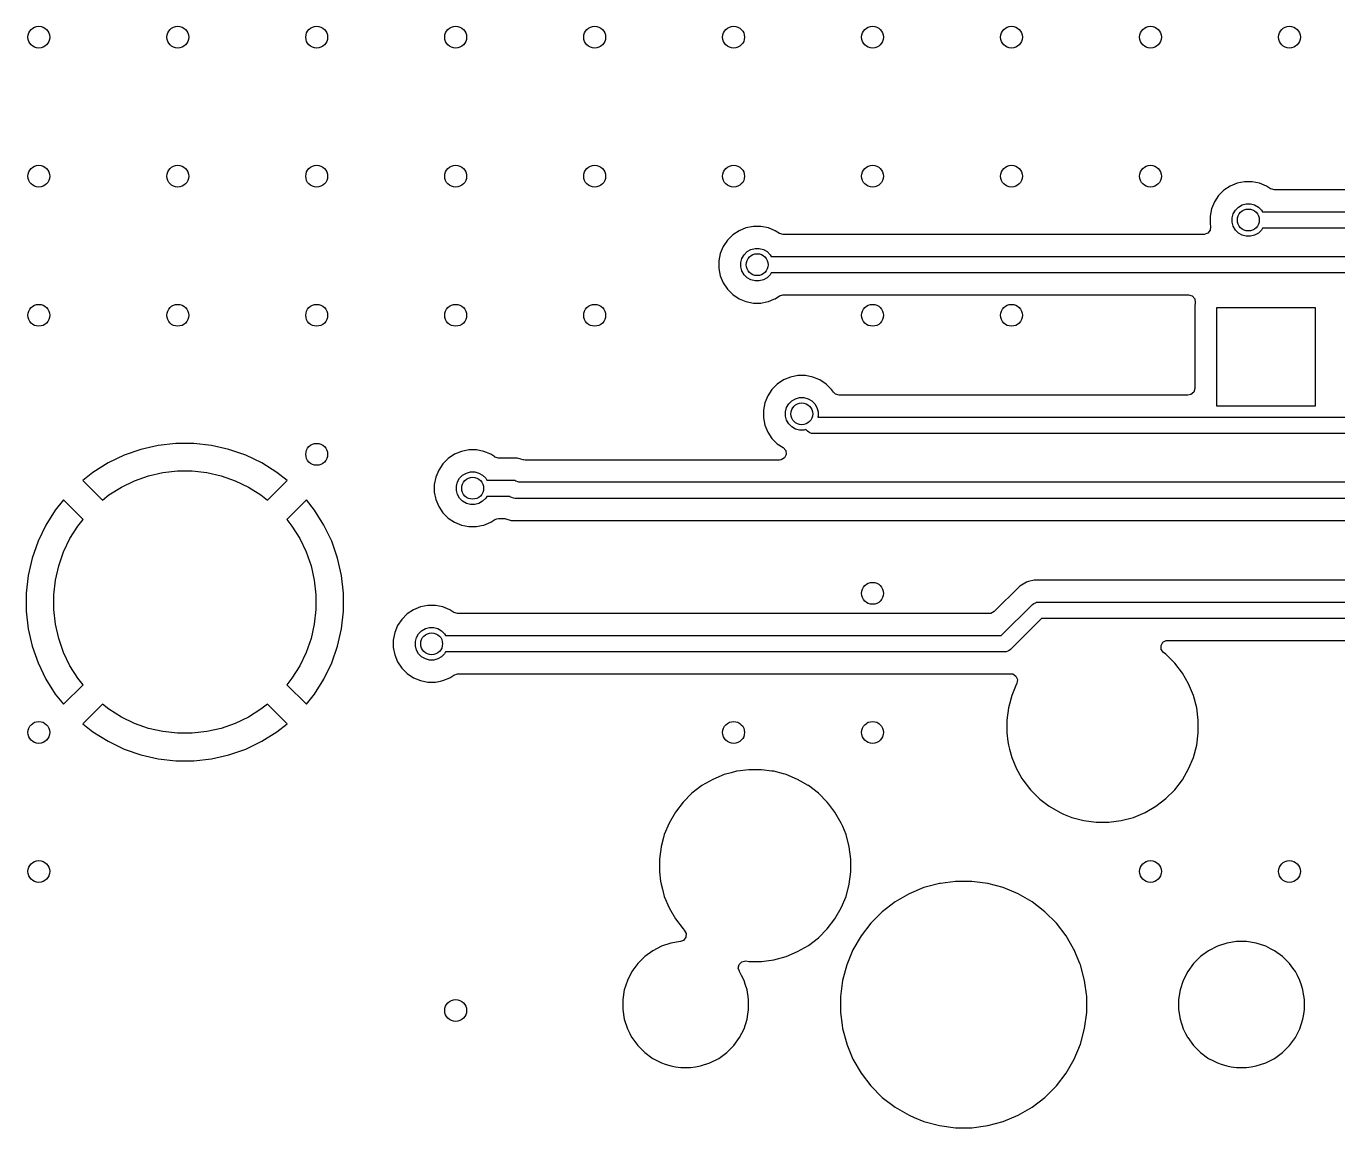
# Model space of a CAD drawing. Extents: x 2.6 to 14.2, y -9.4 to -3.8.
# Drawn here: x 4.174 to 5.118, y -7.815 to -7.023 of the extents above; entities that cross this region are included whole.
import ezdxf

# ---------------------------------------------------------------- set-up
doc = ezdxf.new("R2010")
doc.units = 0
doc.header["$MEASUREMENT"] = 0
doc.layers.add('BLACK', color=7, linetype='CONTINUOUS')

msp = doc.modelspace()

# ---------------------------------------------------------------- linework, layer by layer
at = {"layer": 'BLACK', "linetype": 'CONTINUOUS'}
for p, q in [((5.05096, -7.13446), (5.04564, -7.13552)), ((5.0564, -7.13446), (5.05096, -7.13446)), ((5.05096, -7.13446), (5.05096, -7.13446)), ((5.06173, -7.13552), (5.0564, -7.13446)), ((5.0564, -7.13446), (5.0564, -7.13446)), ((5.03226, -7.14446), (5.02924, -7.14898)), ((5.0361, -7.14062), (5.03226, -7.14446)), ((5.03226, -7.14446), (5.03226, -7.14446)), ((5.04062, -7.1376), (5.0361, -7.14062)), ((5.0361, -7.14062), (5.0361, -7.14062)), ((5.04564, -7.13552), (5.04062, -7.1376)), ((5.04062, -7.1376), (5.04062, -7.1376)), ((5.04564, -7.13552), (5.04564, -7.13552)), ((5.06674, -7.1376), (5.06173, -7.13552)), ((5.06173, -7.13552), (5.06173, -7.13552)), ((5.06965, -7.13954), (5.06674, -7.1376)), ((5.06674, -7.1376), (5.06674, -7.1376)), ((5.06973, -7.13959), (5.06965, -7.13954)), ((5.07237, -7.14037), (5.06973, -7.13959)), ((6.29779, -7.14037), (5.07237, -7.14037)), ((5.02716, -7.154), (5.0261, -7.15932)), ((5.02924, -7.14898), (5.02716, -7.15399)), ((5.02716, -7.15399), (5.02716, -7.154)), ((5.02924, -7.14898), (5.02924, -7.14898)), ((5.04431, -7.15485), (5.04649, -7.15267)), ((5.04649, -7.15267), (5.04916, -7.15113)), ((5.04916, -7.15113), (5.05214, -7.15033)), ((5.05214, -7.15033), (5.05522, -7.15033)), ((5.05522, -7.15033), (5.0582, -7.15113)), ((5.0582, -7.15113), (5.06087, -7.15267)), ((5.06087, -7.15267), (5.06305, -7.15485)), ((5.0261, -7.15932), (5.0261, -7.16476)), ((5.04197, -7.1605), (5.04277, -7.15752)), ((5.04197, -7.16358), (5.04197, -7.1605)), ((5.04277, -7.16656), (5.04197, -7.16358)), ((5.04277, -7.15752), (5.04431, -7.15485)), ((5.06305, -7.15485), (5.06379, -7.15613)), ((5.06379, -7.15613), (6.30635, -7.15613)), ((4.6826, -7.17274), (4.67876, -7.17658)), ((4.68712, -7.16972), (4.6826, -7.17274)), ((4.6826, -7.17274), (4.6826, -7.17274)), ((4.69214, -7.16764), (4.68712, -7.16972)), ((4.68712, -7.16972), (4.68712, -7.16972)), ((4.69746, -7.16658), (4.69214, -7.16764)), ((4.69214, -7.16764), (4.69214, -7.16764)), ((4.7029, -7.16658), (4.69746, -7.16658)), ((4.69746, -7.16658), (4.69746, -7.16658)), ((4.70823, -7.16764), (4.7029, -7.16658)), ((4.7029, -7.16658), (4.7029, -7.16658)), ((4.71324, -7.16972), (4.70823, -7.16764)), ((4.70823, -7.16764), (4.70823, -7.16764)), ((4.71615, -7.17166), (4.71324, -7.16972)), ((4.71324, -7.16972), (4.71324, -7.16972)), ((4.71623, -7.17171), (4.71615, -7.17166)), ((4.71887, -7.17248), (4.71623, -7.17171)), ((5.02169, -7.17248), (4.71887, -7.17248)), ((5.02195, -7.17248), (5.02169, -7.17248)), ((5.02455, -7.17156), (5.02195, -7.17248)), ((5.02623, -7.16939), (5.02455, -7.17156)), ((5.0261, -7.16476), (5.02648, -7.16665)), ((5.02648, -7.16665), (5.02623, -7.16939)), ((5.04431, -7.16923), (5.04277, -7.16656)), ((5.04649, -7.17141), (5.04431, -7.16923)), ((5.04916, -7.17295), (5.04649, -7.17141)), ((5.05214, -7.17375), (5.04916, -7.17295)), ((5.0582, -7.17295), (5.05522, -7.17375)), ((5.06087, -7.17141), (5.0582, -7.17295)), ((5.06305, -7.16923), (5.06087, -7.17141)), ((5.06379, -7.16794), (5.06305, -7.16923)), ((6.30879, -7.16794), (5.06379, -7.16794)), ((4.67574, -7.18109), (4.67366, -7.18611)), ((4.67876, -7.17658), (4.67574, -7.18109)), ((4.67574, -7.18109), (4.67574, -7.18109)), ((4.67876, -7.17658), (4.67876, -7.17658)), ((4.69566, -7.18325), (4.69864, -7.18245)), ((4.69864, -7.18245), (4.70172, -7.18245)), ((4.70172, -7.18245), (4.7047, -7.18325)), ((5.05522, -7.17375), (5.05214, -7.17375)), ((4.67366, -7.18611), (4.6726, -7.19144)), ((4.6726, -7.19144), (4.6726, -7.19144)), ((4.6726, -7.19144), (4.6726, -7.19687)), ((4.67366, -7.18611), (4.67366, -7.18611)), ((4.68847, -7.19262), (4.68927, -7.18964)), ((4.68927, -7.18964), (4.69081, -7.18697)), ((4.69081, -7.18697), (4.69299, -7.18479)), ((4.69299, -7.18479), (4.69566, -7.18325)), ((4.7047, -7.18325), (4.70737, -7.18479)), ((4.70737, -7.18479), (4.70955, -7.18697)), ((4.70955, -7.18697), (4.71029, -7.18825)), ((4.71029, -7.18825), (6.33552, -7.18825)), ((4.6726, -7.19687), (4.6726, -7.19687)), ((4.6726, -7.19687), (4.6726, -7.19687)), ((4.6726, -7.19687), (4.67366, -7.2022)), ((4.68847, -7.1957), (4.68847, -7.19262)), ((4.68927, -7.19868), (4.68847, -7.1957)), ((4.69081, -7.20135), (4.68927, -7.19868)), ((4.69299, -7.20353), (4.69081, -7.20135)), ((4.70955, -7.20135), (4.70737, -7.20353)), ((4.71029, -7.20006), (4.70955, -7.20135)), ((6.33797, -7.20006), (4.71029, -7.20006)), ((4.67366, -7.2022), (4.67366, -7.2022)), ((4.67366, -7.2022), (4.67574, -7.20722)), ((4.67574, -7.20722), (4.67574, -7.20722)), ((4.67574, -7.20722), (4.67876, -7.21174)), ((4.69566, -7.20507), (4.69299, -7.20353)), ((4.69864, -7.20587), (4.69566, -7.20507)), ((4.70172, -7.20587), (4.69864, -7.20587)), ((4.7047, -7.20507), (4.70172, -7.20587)), ((4.70737, -7.20353), (4.7047, -7.20507)), ((4.67876, -7.21174), (4.67876, -7.21174)), ((4.67876, -7.21174), (4.6826, -7.21558)), ((4.6826, -7.21558), (4.6826, -7.21558)), ((4.6826, -7.21558), (4.68712, -7.2186)), ((4.68712, -7.2186), (4.68712, -7.2186)), ((4.68712, -7.2186), (4.69214, -7.22068)), ((4.70823, -7.22068), (4.71226, -7.21901)), ((4.71226, -7.21901), (4.71324, -7.2186)), ((4.71324, -7.2186), (4.71615, -7.21665)), ((4.71324, -7.2186), (4.71324, -7.2186)), ((4.71324, -7.2186), (4.71324, -7.2186)), ((4.71615, -7.21665), (4.71878, -7.21583)), ((4.71878, -7.21583), (4.71887, -7.21583)), ((4.71887, -7.21583), (5.01065, -7.21583)), ((5.01065, -7.21583), (5.01329, -7.21661)), ((5.01329, -7.21661), (5.01509, -7.21868)), ((5.01509, -7.21868), (5.01548, -7.22141)), ((4.69214, -7.22068), (4.69214, -7.22068)), ((4.69214, -7.22068), (4.69214, -7.22068)), ((4.69214, -7.22068), (4.69214, -7.22068)), ((4.69214, -7.22068), (4.69746, -7.22174)), ((4.69746, -7.22174), (4.69746, -7.22174)), ((4.69746, -7.22174), (4.7029, -7.22174)), ((4.7029, -7.22174), (4.70688, -7.22094)), ((4.70688, -7.22094), (4.70823, -7.22068)), ((5.01547, -7.22148), (5.0151, -7.22379)), ((5.0151, -7.22379), (5.0151, -7.22379)), ((5.0151, -7.22379), (5.0151, -7.22379)), ((5.0151, -7.22379), (5.0151, -7.25557)), ((5.01548, -7.22141), (5.01547, -7.22148)), ((5.03087, -7.2959), (5.03087, -7.22503)), ((5.03087, -7.22503), (5.10174, -7.22503)), ((5.10174, -7.22503), (5.10174, -7.2959)), ((5.0151, -7.25557), (5.0151, -7.28319)), ((4.72423, -7.27495), (4.71921, -7.27703)), ((4.72956, -7.27389), (4.72423, -7.27495)), ((4.72423, -7.27495), (4.72423, -7.27495)), ((4.73499, -7.27389), (4.72956, -7.27389)), ((4.72956, -7.27389), (4.72956, -7.27389)), ((4.74032, -7.27495), (4.73499, -7.27389)), ((4.73499, -7.27389), (4.73499, -7.27389)), ((4.74533, -7.27703), (4.74032, -7.27495)), ((4.74032, -7.27495), (4.74032, -7.27495)), ((4.71085, -7.28389), (4.70783, -7.2884)), ((4.71469, -7.28005), (4.71085, -7.28389)), ((4.71085, -7.28389), (4.71085, -7.28389)), ((4.71921, -7.27703), (4.71469, -7.28005)), ((4.71469, -7.28005), (4.71469, -7.28005)), ((4.71921, -7.27703), (4.71921, -7.27703)), ((4.74534, -7.27703), (4.74533, -7.27703)), ((4.74985, -7.28005), (4.74534, -7.27703)), ((4.75369, -7.28389), (4.74985, -7.28005)), ((4.74985, -7.28005), (4.74985, -7.28005)), ((4.75504, -7.2859), (4.75369, -7.28389)), ((4.75369, -7.28389), (4.75369, -7.28389)), ((4.75646, -7.2873), (4.75504, -7.2859)), ((5.01433, -7.28583), (5.01225, -7.28763)), ((5.0151, -7.28319), (5.01433, -7.28583)), ((4.70575, -7.29342), (4.70469, -7.29875)), ((4.70783, -7.28841), (4.70575, -7.29342)), ((4.70575, -7.29342), (4.70575, -7.29342)), ((4.70783, -7.2884), (4.70783, -7.28841)), ((4.72136, -7.29695), (4.7229, -7.29428)), ((4.7229, -7.29428), (4.72508, -7.2921)), ((4.72508, -7.2921), (4.72775, -7.29056)), ((4.72775, -7.29056), (4.73073, -7.28976)), ((4.73073, -7.28976), (4.73381, -7.28976)), ((4.73381, -7.28976), (4.73679, -7.29056)), ((4.73679, -7.29056), (4.73946, -7.2921)), ((4.73946, -7.2921), (4.74164, -7.29428)), ((4.74164, -7.29428), (4.74318, -7.29695)), ((4.7591, -7.28807), (4.75646, -7.2873)), ((5.01022, -7.28807), (4.7591, -7.28807)), ((5.01225, -7.28763), (5.01022, -7.28807)), ((4.70469, -7.29875), (4.70469, -7.29875)), ((4.70469, -7.29875), (4.70469, -7.30418)), ((4.70469, -7.30418), (4.70469, -7.30418)), ((4.70469, -7.30418), (4.70469, -7.30418)), ((4.70469, -7.30418), (4.70575, -7.30951)), ((4.72056, -7.29993), (4.72136, -7.29695)), ((4.72056, -7.30301), (4.72056, -7.29993)), ((4.72136, -7.30599), (4.72056, -7.30301)), ((4.74318, -7.29695), (4.74398, -7.29993)), ((4.74398, -7.30301), (4.74376, -7.30384)), ((4.74376, -7.30384), (6.98609, -7.30384)), ((4.74398, -7.29993), (4.74398, -7.30301)), ((5.10174, -7.2959), (5.03087, -7.2959)), ((4.70575, -7.30951), (4.70575, -7.30951)), ((4.70575, -7.30951), (4.70783, -7.31453)), ((4.70783, -7.31453), (4.70783, -7.31453)), ((4.70783, -7.31453), (4.71085, -7.31905)), ((4.7229, -7.30866), (4.72136, -7.30599)), ((4.72508, -7.31084), (4.7229, -7.30866)), ((4.72775, -7.31238), (4.72508, -7.31084)), ((4.73073, -7.31318), (4.72775, -7.31238)), ((4.73381, -7.31318), (4.73073, -7.31318)), ((4.73525, -7.31279), (4.73381, -7.31318)), ((4.73637, -7.31392), (4.73525, -7.31279)), ((4.73727, -7.31465), (4.73637, -7.31392)), ((4.7381, -7.315), (4.73727, -7.31465)), ((4.2692, -7.32411), (4.25669, -7.32696)), ((4.28194, -7.32267), (4.2692, -7.32411)), ((4.2692, -7.32411), (4.2692, -7.32411)), ((4.29476, -7.32267), (4.28194, -7.32267)), ((4.3075, -7.32411), (4.29476, -7.32267)), ((4.30751, -7.32411), (4.3075, -7.32411)), ((4.32001, -7.32696), (4.30751, -7.32411)), ((4.71085, -7.31905), (4.71085, -7.31905)), ((4.71085, -7.31905), (4.71469, -7.32289)), ((4.71469, -7.32289), (4.71469, -7.32289)), ((4.71469, -7.32289), (4.71895, -7.32574)), ((4.7394, -7.31554), (4.7381, -7.315)), ((4.74055, -7.31565), (4.7394, -7.31554)), ((6.98853, -7.31565), (4.74055, -7.31565)), ((4.24459, -7.33119), (4.23304, -7.33676)), ((4.25669, -7.32696), (4.24459, -7.33119)), ((4.24459, -7.33119), (4.24459, -7.33119)), ((4.25669, -7.32696), (4.25669, -7.32696)), ((4.33211, -7.33119), (4.32001, -7.32696)), ((4.32001, -7.32696), (4.32001, -7.32696)), ((4.34366, -7.33676), (4.33211, -7.33119)), ((4.33211, -7.33119), (4.33211, -7.33119)), ((4.47786, -7.33353), (4.47402, -7.33737)), ((4.48237, -7.33051), (4.47786, -7.33353)), ((4.47786, -7.33353), (4.47786, -7.33353)), ((4.48238, -7.33051), (4.48237, -7.33051)), ((4.48739, -7.32843), (4.48238, -7.33051)), ((4.49272, -7.32737), (4.48739, -7.32843)), ((4.48739, -7.32843), (4.48739, -7.32843)), ((4.49815, -7.32737), (4.49272, -7.32737)), ((4.49272, -7.32737), (4.49272, -7.32737)), ((4.50348, -7.32843), (4.49815, -7.32737)), ((4.49815, -7.32737), (4.49815, -7.32737)), ((4.5085, -7.33051), (4.50348, -7.32843)), ((4.50348, -7.32843), (4.50348, -7.32843)), ((4.51141, -7.33246), (4.5085, -7.33051)), ((4.5085, -7.33051), (4.5085, -7.33051)), ((4.51148, -7.3325), (4.51141, -7.33246)), ((4.51412, -7.33328), (4.51148, -7.3325)), ((4.5274, -7.33328), (4.51412, -7.33328)), ((4.52834, -7.33353), (4.5274, -7.33328)), ((4.5274, -7.33328), (4.5274, -7.33328)), ((4.53182, -7.33446), (4.52834, -7.33353)), ((4.71987, -7.33306), (4.71753, -7.3345)), ((4.71895, -7.32574), (4.72071, -7.32785)), ((4.72106, -7.33058), (4.71987, -7.33306)), ((4.72071, -7.32785), (4.72106, -7.33058)), ((4.23304, -7.33676), (4.22218, -7.34358)), ((4.27252, -7.34369), (4.28305, -7.3425)), ((4.28305, -7.3425), (4.29365, -7.3425)), ((4.29365, -7.3425), (4.30418, -7.34369)), ((4.35452, -7.34358), (4.34366, -7.33676)), ((4.471, -7.34189), (4.46892, -7.34691)), ((4.47402, -7.33737), (4.471, -7.34189)), ((4.471, -7.34189), (4.471, -7.34189)), ((4.47402, -7.33737), (4.47402, -7.33737)), ((4.532, -7.33451), (4.53182, -7.33446)), ((4.53182, -7.33446), (4.53182, -7.33446)), ((4.53326, -7.33468), (4.532, -7.33451)), ((4.71624, -7.33468), (4.53326, -7.33468)), ((4.71753, -7.3345), (4.71624, -7.33468)), ((4.22218, -7.34358), (4.21485, -7.34942)), ((4.21485, -7.34942), (4.22896, -7.36354)), ((4.24264, -7.35414), (4.25219, -7.34955)), ((4.25219, -7.34955), (4.26219, -7.34605)), ((4.26219, -7.34605), (4.27252, -7.34369)), ((4.30418, -7.34369), (4.31451, -7.34605)), ((4.31451, -7.34605), (4.32451, -7.34955)), ((4.32451, -7.34955), (4.33406, -7.35414)), ((4.34774, -7.36354), (4.36185, -7.34942)), ((4.36185, -7.34942), (4.35452, -7.34358)), ((4.46892, -7.34691), (4.46786, -7.35224)), ((4.46786, -7.35224), (4.46786, -7.35224)), ((4.46786, -7.35224), (4.46786, -7.35767)), ((4.46892, -7.34691), (4.46892, -7.34691)), ((4.48373, -7.35341), (4.48453, -7.35043)), ((4.48453, -7.35043), (4.48607, -7.34776)), ((4.48607, -7.34776), (4.48825, -7.34558)), ((4.48825, -7.34558), (4.49092, -7.34404)), ((4.49092, -7.34404), (4.4939, -7.34324)), ((4.4939, -7.34324), (4.49698, -7.34324)), ((4.49698, -7.34324), (4.49996, -7.34404)), ((4.49996, -7.34404), (4.50263, -7.34558)), ((4.50263, -7.34558), (4.50481, -7.34776)), ((4.50481, -7.34776), (4.50555, -7.34905)), ((4.50555, -7.34905), (4.52455, -7.34905)), ((4.52455, -7.34905), (4.5257, -7.34916)), ((4.5257, -7.34916), (4.52649, -7.34949)), ((4.52649, -7.34949), (4.52783, -7.35004)), ((4.52783, -7.35004), (4.52832, -7.35044)), ((4.52832, -7.35044), (7.28365, -7.35044)), ((4.22896, -7.36354), (4.23367, -7.35978)), ((4.23367, -7.35978), (4.24264, -7.35414)), ((4.33406, -7.35414), (4.34303, -7.35978)), ((4.34303, -7.35978), (4.34774, -7.36354)), ((4.46786, -7.35767), (4.46786, -7.35767)), ((4.46786, -7.35767), (4.46786, -7.35767)), ((4.46786, -7.35767), (4.46892, -7.363)), ((4.48373, -7.35649), (4.48373, -7.35341)), ((4.48453, -7.35947), (4.48373, -7.35649)), ((4.48607, -7.36214), (4.48453, -7.35947)), ((4.50555, -7.36086), (4.50481, -7.36214)), ((4.52217, -7.36086), (4.50555, -7.36086)), ((4.52266, -7.36126), (4.52217, -7.36086)), ((4.52368, -7.36168), (4.52266, -7.36126)), ((4.52479, -7.36214), (4.52368, -7.36168)), ((4.19509, -7.37067), (4.18827, -7.38153)), ((4.20093, -7.36334), (4.19509, -7.37067)), ((4.21504, -7.37746), (4.20093, -7.36334)), ((4.37577, -7.36334), (4.36166, -7.37746)), ((4.38161, -7.37067), (4.37577, -7.36334)), ((4.38844, -7.38153), (4.38161, -7.37067)), ((4.46892, -7.363), (4.46892, -7.363)), ((4.46892, -7.363), (4.471, -7.36802)), ((4.471, -7.36802), (4.471, -7.36802)), ((4.471, -7.36802), (4.47402, -7.37253)), ((4.48825, -7.36432), (4.48607, -7.36214)), ((4.49092, -7.36586), (4.48825, -7.36432)), ((4.4939, -7.36666), (4.49092, -7.36586)), ((4.49698, -7.36666), (4.4939, -7.36666)), ((4.49996, -7.36586), (4.49698, -7.36666)), ((4.50263, -7.36432), (4.49996, -7.36586)), ((4.50481, -7.36214), (4.50263, -7.36432)), ((4.52594, -7.36226), (4.52479, -7.36214)), ((7.2861, -7.36226), (4.52594, -7.36226)), ((4.21129, -7.38216), (4.21504, -7.37746)), ((4.36166, -7.37746), (4.36541, -7.38216)), ((4.47402, -7.37253), (4.47402, -7.37253)), ((4.47402, -7.37253), (4.47786, -7.37637)), ((4.47786, -7.37637), (4.47786, -7.37637)), ((4.47786, -7.37637), (4.48237, -7.37939)), ((4.48237, -7.37939), (4.48238, -7.37939)), ((4.48238, -7.37939), (4.48739, -7.38147)), ((4.50348, -7.38147), (4.5085, -7.37939)), ((4.5085, -7.37939), (4.51141, -7.37745)), ((4.51141, -7.37745), (4.51212, -7.37723)), ((4.51212, -7.37723), (4.51275, -7.37682)), ((4.51275, -7.37682), (4.51397, -7.37665)), ((4.51397, -7.37665), (4.51404, -7.37663)), ((4.51404, -7.37663), (4.51412, -7.37663)), ((4.51412, -7.37663), (4.51723, -7.37663)), ((4.51723, -7.37663), (4.5185, -7.37679)), ((4.5185, -7.37679), (4.51922, -7.37699)), ((4.51922, -7.37699), (4.52309, -7.37802)), ((4.52309, -7.37802), (4.52309, -7.37802)), ((4.52309, -7.37802), (4.5288, -7.37802)), ((4.5288, -7.37802), (5.99644, -7.37802)), ((4.18827, -7.38153), (4.1827, -7.39308)), ((4.20565, -7.39114), (4.21129, -7.38216)), ((4.36541, -7.38216), (4.37105, -7.39114)), ((4.394, -7.39308), (4.38844, -7.38153)), ((4.48739, -7.38147), (4.48739, -7.38147)), ((4.48739, -7.38147), (4.48739, -7.38147)), ((4.48739, -7.38147), (4.48739, -7.38147)), ((4.48739, -7.38147), (4.49272, -7.38253)), ((4.49272, -7.38253), (4.49272, -7.38253)), ((4.49272, -7.38253), (4.49815, -7.38253)), ((4.49815, -7.38253), (4.50174, -7.38182)), ((4.50174, -7.38182), (4.50348, -7.38147)), ((4.1827, -7.39308), (4.17847, -7.40519)), ((4.1827, -7.39308), (4.1827, -7.39308)), ((4.20105, -7.40068), (4.20565, -7.39114)), ((4.37105, -7.39114), (4.37565, -7.40068)), ((4.39823, -7.40519), (4.394, -7.39308)), ((4.394, -7.39308), (4.394, -7.39308)), ((4.17847, -7.40519), (4.17561, -7.41769)), ((4.17847, -7.40519), (4.17847, -7.40519)), ((4.19756, -7.41068), (4.20105, -7.40068)), ((4.37565, -7.40068), (4.37915, -7.41068)), ((4.40109, -7.41769), (4.39823, -7.40519)), ((4.39823, -7.40519), (4.39823, -7.40519)), ((4.17561, -7.41769), (4.17418, -7.43043)), ((4.17561, -7.41769), (4.17561, -7.41769)), ((4.1952, -7.42102), (4.19756, -7.41068)), ((4.37915, -7.41068), (4.3815, -7.42102)), ((4.40252, -7.43043), (4.40109, -7.41769)), ((4.40109, -7.41769), (4.40109, -7.41769)), ((4.19401, -7.43154), (4.1952, -7.42102)), ((4.3815, -7.42102), (4.38269, -7.43154)), ((4.88915, -7.42531), (4.87077, -7.4437)), ((4.8941, -7.42246), (4.88915, -7.42531)), ((4.88915, -7.42531), (4.88915, -7.42531)), ((4.89547, -7.42209), (4.8941, -7.42246)), ((4.89961, -7.42098), (4.89547, -7.42209)), ((5.63241, -7.42098), (4.89961, -7.42098)), ((4.17418, -7.43043), (4.17418, -7.44325)), ((4.19401, -7.44214), (4.19401, -7.43154)), ((4.38269, -7.43154), (4.38269, -7.44214)), ((4.40252, -7.44325), (4.40252, -7.43043)), ((4.40252, -7.43043), (4.40252, -7.43043)), ((4.89918, -7.43774), (4.90043, -7.43723)), ((4.90043, -7.43723), (4.90131, -7.43686)), ((4.90131, -7.43686), (4.90246, -7.43675)), ((4.90246, -7.43675), (5.62956, -7.43675)), ((4.17418, -7.44325), (4.17561, -7.456)), ((4.1952, -7.45267), (4.19401, -7.44214)), ((4.38269, -7.44214), (4.3815, -7.45267)), ((4.40109, -7.456), (4.40252, -7.44325)), ((4.40252, -7.44325), (4.40252, -7.44325)), ((4.44833, -7.44538), (4.44449, -7.44922)), ((4.45285, -7.44236), (4.44833, -7.44538)), ((4.44833, -7.44538), (4.44833, -7.44538)), ((4.45787, -7.44028), (4.45285, -7.44236)), ((4.45285, -7.44236), (4.45285, -7.44236)), ((4.46319, -7.43922), (4.45787, -7.44028)), ((4.45787, -7.44028), (4.45787, -7.44028)), ((4.46863, -7.43922), (4.46319, -7.43922)), ((4.46319, -7.43922), (4.46319, -7.43922)), ((4.47396, -7.44028), (4.46863, -7.43922)), ((4.46863, -7.43922), (4.46863, -7.43922)), ((4.47897, -7.44236), (4.47396, -7.44028)), ((4.47396, -7.44028), (4.47396, -7.44028)), ((4.48188, -7.4443), (4.47897, -7.44236)), ((4.47897, -7.44236), (4.47897, -7.44236)), ((4.48196, -7.44435), (4.48188, -7.4443)), ((4.4846, -7.44513), (4.48196, -7.44435)), ((4.86732, -7.44513), (4.4846, -7.44513)), ((4.86835, -7.44501), (4.86732, -7.44513)), ((4.87077, -7.4437), (4.86835, -7.44501)), ((4.87587, -7.46089), (4.89828, -7.43848)), ((4.89828, -7.43848), (4.89918, -7.43774)), ((4.17561, -7.456), (4.17561, -7.456)), ((4.17561, -7.456), (4.17847, -7.4685)), ((4.19756, -7.463), (4.1952, -7.45267)), ((4.3815, -7.45267), (4.37915, -7.463)), ((4.39823, -7.4685), (4.40109, -7.456)), ((4.40109, -7.456), (4.40109, -7.456)), ((4.44147, -7.45374), (4.43939, -7.45875)), ((4.44449, -7.44922), (4.44147, -7.45374)), ((4.44147, -7.45374), (4.44147, -7.45374)), ((4.44449, -7.44922), (4.44449, -7.44922)), ((4.45872, -7.45743), (4.46139, -7.45589)), ((4.46139, -7.45589), (4.46437, -7.45509)), ((4.46437, -7.45509), (4.46745, -7.45509)), ((4.46745, -7.45509), (4.47043, -7.45589)), ((4.47043, -7.45589), (4.4731, -7.45743)), ((4.90491, -7.44856), (4.88249, -7.47098)), ((5.62711, -7.44856), (4.90491, -7.44856)), ((4.20105, -7.473), (4.19756, -7.463)), ((4.37915, -7.463), (4.37565, -7.473)), ((4.43939, -7.45876), (4.43833, -7.46408)), ((4.43833, -7.46408), (4.43833, -7.46408)), ((4.43833, -7.46408), (4.43833, -7.46952)), ((4.43939, -7.45875), (4.43939, -7.45876)), ((4.4542, -7.46526), (4.455, -7.46228)), ((4.4542, -7.46834), (4.4542, -7.46526)), ((4.455, -7.46228), (4.45654, -7.45961)), ((4.45654, -7.45961), (4.45872, -7.45743)), ((4.4731, -7.45743), (4.47528, -7.45961)), ((4.47528, -7.45961), (4.47602, -7.46089)), ((4.47602, -7.46089), (4.87587, -7.46089)), ((4.99086, -7.46811), (4.99221, -7.46572)), ((4.99221, -7.46572), (4.99464, -7.46443)), ((4.99464, -7.46443), (4.99562, -7.46433)), ((4.99562, -7.46433), (5.32725, -7.46433)), ((4.17847, -7.4685), (4.17847, -7.4685)), ((4.17847, -7.4685), (4.1827, -7.4806)), ((4.20565, -7.48255), (4.20105, -7.473)), ((4.37565, -7.473), (4.37105, -7.48255)), ((4.394, -7.4806), (4.39823, -7.4685)), ((4.39823, -7.4685), (4.39823, -7.4685)), ((4.43833, -7.46952), (4.43833, -7.46952)), ((4.43833, -7.46952), (4.43833, -7.46952)), ((4.43833, -7.46952), (4.43939, -7.47484)), ((4.43939, -7.47484), (4.43939, -7.47484)), ((4.43939, -7.47484), (4.44147, -7.47986)), ((4.455, -7.47132), (4.4542, -7.46834)), ((4.45654, -7.47399), (4.455, -7.47132)), ((4.45872, -7.47617), (4.45654, -7.47399)), ((4.47528, -7.47399), (4.4731, -7.47617)), ((4.47602, -7.4727), (4.47528, -7.47399)), ((4.87831, -7.4727), (4.47602, -7.4727)), ((4.87947, -7.47259), (4.87831, -7.4727)), ((4.88063, -7.47211), (4.87947, -7.47259)), ((4.8816, -7.47171), (4.88063, -7.47211)), ((4.88249, -7.47098), (4.8816, -7.47171)), ((4.99103, -7.47086), (4.99086, -7.46811)), ((4.99265, -7.47308), (4.99103, -7.47086)), ((4.99429, -7.47434), (4.99265, -7.47308)), ((5.00068, -7.48073), (4.99429, -7.47434)), ((4.99429, -7.47434), (4.99429, -7.47434)), ((4.99429, -7.47434), (4.99429, -7.47434)), ((4.1827, -7.4806), (4.1827, -7.4806)), ((4.1827, -7.4806), (4.18827, -7.49216)), ((4.21129, -7.49152), (4.20565, -7.48255)), ((4.37105, -7.48255), (4.36541, -7.49152)), ((4.38844, -7.49216), (4.394, -7.4806)), ((4.394, -7.4806), (4.394, -7.4806)), ((4.44147, -7.47986), (4.44147, -7.47986)), ((4.44147, -7.47986), (4.44449, -7.48438)), ((4.44449, -7.48438), (4.44449, -7.48438)), ((4.44449, -7.48438), (4.44833, -7.48822)), ((4.46139, -7.47771), (4.45872, -7.47617)), ((4.46437, -7.47851), (4.46139, -7.47771)), ((4.46745, -7.47851), (4.46437, -7.47851)), ((4.47043, -7.47771), (4.46745, -7.47851)), ((4.4731, -7.47617), (4.47043, -7.47771)), ((5.00618, -7.4879), (5.00068, -7.48073)), ((5.00068, -7.48073), (5.00068, -7.48073)), ((4.18827, -7.49216), (4.19509, -7.50302)), ((4.21504, -7.49623), (4.21129, -7.49152)), ((4.36541, -7.49152), (4.36166, -7.49623)), ((4.38161, -7.50302), (4.38844, -7.49216)), ((4.44833, -7.48822), (4.44833, -7.48822)), ((4.44833, -7.48822), (4.45285, -7.49124)), ((4.45285, -7.49124), (4.45285, -7.49124)), ((4.45285, -7.49124), (4.45787, -7.49332)), ((4.45787, -7.49332), (4.45787, -7.49332)), ((4.45787, -7.49332), (4.45787, -7.49332)), ((4.45787, -7.49332), (4.45787, -7.49332)), ((4.45787, -7.49332), (4.46319, -7.49438)), ((4.46863, -7.49438), (4.47221, -7.49366)), ((4.47221, -7.49366), (4.47396, -7.49332)), ((4.47396, -7.49332), (4.47897, -7.49124)), ((4.47897, -7.49124), (4.48188, -7.4893)), ((4.48188, -7.4893), (4.48451, -7.48847)), ((4.48451, -7.48847), (4.4846, -7.48847)), ((4.4846, -7.48847), (4.88117, -7.48847)), ((4.88117, -7.48847), (4.88141, -7.48841)), ((4.88117, -7.48847), (4.88117, -7.48847)), ((4.88117, -7.48847), (4.88117, -7.48847)), ((4.88141, -7.48841), (4.88416, -7.48847)), ((4.88416, -7.48847), (4.88644, -7.49002)), ((4.88644, -7.49002), (4.88752, -7.49254)), ((4.88752, -7.49254), (4.88706, -7.49526)), ((5.01069, -7.49572), (5.00618, -7.4879)), ((5.00618, -7.4879), (5.00618, -7.4879)), ((5.00618, -7.4879), (5.00618, -7.4879)), ((4.19509, -7.50302), (4.20093, -7.51034)), ((4.20093, -7.51034), (4.21504, -7.49623)), ((4.36166, -7.49623), (4.37577, -7.51034)), ((4.37577, -7.51034), (4.38161, -7.50302)), ((4.46319, -7.49438), (4.46319, -7.49438)), ((4.46319, -7.49438), (4.46863, -7.49438)), ((4.88681, -7.49572), (4.88335, -7.50407)), ((4.8869, -7.49556), (4.88681, -7.49572)), ((4.88681, -7.49572), (4.88681, -7.49572)), ((4.88706, -7.49526), (4.8869, -7.49556)), ((5.01415, -7.50407), (5.01069, -7.49572)), ((4.22896, -7.51015), (4.21485, -7.52426)), ((4.23367, -7.5139), (4.22896, -7.51015)), ((4.34774, -7.51015), (4.34303, -7.5139)), ((4.36185, -7.52426), (4.34774, -7.51015)), ((4.88101, -7.51279), (4.87983, -7.52175)), ((4.88335, -7.50407), (4.88101, -7.51279)), ((4.88101, -7.51279), (4.88101, -7.51279)), ((5.01649, -7.51279), (5.01415, -7.50407)), ((5.01767, -7.52175), (5.01649, -7.51279)), ((4.24264, -7.51954), (4.23367, -7.5139)), ((4.25219, -7.52414), (4.24264, -7.51954)), ((4.33406, -7.51954), (4.32451, -7.52414)), ((4.34303, -7.5139), (4.33406, -7.51954)), ((4.87983, -7.52175), (4.87983, -7.53079)), ((5.01767, -7.53078), (5.01767, -7.52175)), ((4.21485, -7.52426), (4.22218, -7.5301)), ((4.22218, -7.5301), (4.23304, -7.53693)), ((4.26219, -7.52764), (4.25219, -7.52414)), ((4.27252, -7.53), (4.26219, -7.52764)), ((4.28305, -7.53118), (4.27252, -7.53)), ((4.29365, -7.53118), (4.28305, -7.53118)), ((4.30418, -7.53), (4.29365, -7.53118)), ((4.31451, -7.52764), (4.30418, -7.53)), ((4.32451, -7.52414), (4.31451, -7.52764)), ((4.34366, -7.53693), (4.35452, -7.5301)), ((4.35452, -7.5301), (4.36185, -7.52426)), ((4.87983, -7.53079), (4.88068, -7.53718)), ((5.01649, -7.53974), (5.01767, -7.53078)), ((4.23304, -7.53693), (4.24459, -7.54249)), ((4.33211, -7.54249), (4.34366, -7.53693)), ((4.88068, -7.53718), (4.88101, -7.53974)), ((4.88101, -7.53974), (4.88175, -7.5425)), ((5.01415, -7.54847), (5.01649, -7.53974)), ((4.24459, -7.54249), (4.24459, -7.54249)), ((4.24459, -7.54249), (4.25669, -7.54673)), ((4.25669, -7.54673), (4.25669, -7.54673)), ((4.25669, -7.54673), (4.2692, -7.54958)), ((4.2692, -7.54958), (4.2692, -7.54958)), ((4.2692, -7.54958), (4.28194, -7.55102)), ((4.29476, -7.55102), (4.3075, -7.54958)), ((4.3075, -7.54958), (4.30751, -7.54958)), ((4.30751, -7.54958), (4.32001, -7.54673)), ((4.32001, -7.54673), (4.33211, -7.54249)), ((4.32001, -7.54673), (4.32001, -7.54673)), ((4.33211, -7.54249), (4.33211, -7.54249)), ((4.88175, -7.5425), (4.88335, -7.54847)), ((4.88335, -7.54847), (4.88681, -7.55681)), ((5.01069, -7.55681), (5.01415, -7.54847)), ((4.28194, -7.55102), (4.28194, -7.55102)), ((4.28194, -7.55102), (4.29476, -7.55102)), ((4.29476, -7.55102), (4.29476, -7.55102)), ((4.68159, -7.55952), (4.67655, -7.56087)), ((4.68528, -7.55853), (4.68159, -7.55952)), ((4.68571, -7.55847), (4.68528, -7.55853)), ((4.69423, -7.55735), (4.68571, -7.55847)), ((4.70327, -7.55735), (4.69423, -7.55735)), ((4.69423, -7.55735), (4.69423, -7.55735)), ((4.71073, -7.55833), (4.70327, -7.55735)), ((4.70327, -7.55735), (4.70327, -7.55735)), ((4.71223, -7.55853), (4.71073, -7.55833)), ((4.71905, -7.56036), (4.71223, -7.55853)), ((4.88681, -7.55681), (4.88681, -7.55681)), ((4.88681, -7.55681), (4.8878, -7.55853)), ((4.8878, -7.55853), (4.89076, -7.56365)), ((5.00618, -7.56464), (5.01069, -7.55681)), ((4.66038, -7.56884), (4.65321, -7.57434)), ((4.66821, -7.56433), (4.66038, -7.56884)), ((4.67655, -7.56087), (4.66821, -7.56432)), ((4.66821, -7.56432), (4.66821, -7.56433)), ((4.72095, -7.56087), (4.71905, -7.56036)), ((4.7293, -7.56432), (4.72095, -7.56087)), ((4.7293, -7.56433), (4.7293, -7.56432)), ((4.73146, -7.56558), (4.7293, -7.56433)), ((4.73697, -7.56875), (4.73146, -7.56558)), ((4.73712, -7.56884), (4.73697, -7.56875)), ((4.74429, -7.57434), (4.73712, -7.56884)), ((4.89076, -7.56365), (4.89133, -7.56464)), ((4.89133, -7.56464), (4.89683, -7.57181)), ((5.00068, -7.57181), (5.00618, -7.56464)), ((4.65321, -7.57434), (4.64683, -7.58073)), ((4.75068, -7.58073), (4.74429, -7.57434)), ((4.74429, -7.57434), (4.74429, -7.57434)), ((4.89683, -7.57181), (4.89683, -7.57181)), ((4.89683, -7.57181), (4.90321, -7.57819)), ((4.90321, -7.57819), (4.90321, -7.57819)), ((4.90321, -7.57819), (4.90321, -7.57819)), ((4.90321, -7.57819), (4.90366, -7.57853)), ((4.90366, -7.57853), (4.91038, -7.58369)), ((4.98712, -7.58369), (4.99429, -7.57819)), ((4.99429, -7.57819), (5.00068, -7.57181)), ((4.99429, -7.57819), (4.99429, -7.57819)), ((4.99429, -7.57819), (4.99429, -7.57819)), ((5.00068, -7.57181), (5.00068, -7.57181)), ((5.00068, -7.57181), (5.00068, -7.57181)), ((4.64133, -7.5879), (4.63681, -7.59572)), ((4.64683, -7.58073), (4.64133, -7.5879)), ((4.75175, -7.58213), (4.75068, -7.58073)), ((4.75068, -7.58073), (4.75068, -7.58073)), ((4.75068, -7.58073), (4.75068, -7.58073)), ((4.75618, -7.5879), (4.75175, -7.58213)), ((4.76069, -7.59572), (4.75618, -7.5879)), ((4.75618, -7.5879), (4.75618, -7.5879)), ((4.75618, -7.5879), (4.75618, -7.5879)), ((4.91038, -7.58369), (4.91038, -7.58369)), ((4.91038, -7.58369), (4.91038, -7.58369)), ((4.91038, -7.58369), (4.91821, -7.58821)), ((4.91821, -7.58821), (4.91821, -7.58821)), ((4.91821, -7.58821), (4.91821, -7.58821)), ((4.91821, -7.58821), (4.92063, -7.58922)), ((4.97095, -7.59167), (4.9793, -7.58821)), ((4.9793, -7.58821), (4.98712, -7.58369)), ((4.63681, -7.59572), (4.63335, -7.60407)), ((4.63681, -7.59572), (4.63681, -7.59572)), ((4.76173, -7.59822), (4.76069, -7.59572)), ((4.76069, -7.59572), (4.76069, -7.59572)), ((4.76069, -7.59572), (4.76069, -7.59572)), ((4.92063, -7.58922), (4.92655, -7.59167)), ((4.92655, -7.59167), (4.93528, -7.59401)), ((4.93528, -7.59401), (4.94423, -7.59519)), ((4.94423, -7.59519), (4.94424, -7.59519)), ((4.94424, -7.59519), (4.95327, -7.59519)), ((4.95327, -7.59519), (4.96223, -7.59401)), ((4.95327, -7.59519), (4.95327, -7.59519)), ((4.96223, -7.59401), (4.97095, -7.59167)), ((4.63281, -7.6061), (4.63104, -7.61271)), ((4.63335, -7.60407), (4.63281, -7.6061)), ((4.76415, -7.60407), (4.76173, -7.59822)), ((4.76649, -7.61279), (4.76415, -7.60407)), ((4.63101, -7.61279), (4.62983, -7.62175)), ((4.63104, -7.61271), (4.63101, -7.61279)), ((4.63101, -7.61279), (4.63101, -7.61279)), ((4.76767, -7.62175), (4.76649, -7.61279)), ((4.62983, -7.62175), (4.62983, -7.63079)), ((4.76767, -7.63078), (4.76767, -7.62175)), ((4.62983, -7.63079), (4.63073, -7.63756)), ((4.76649, -7.63974), (4.76767, -7.63078)), ((4.63073, -7.63756), (4.63101, -7.63974)), ((4.63101, -7.63974), (4.63197, -7.64332)), ((4.63197, -7.64332), (4.63335, -7.64847)), ((4.76415, -7.64847), (4.76649, -7.63974)), ((4.82021, -7.64219), (4.80948, -7.64663)), ((4.82295, -7.64145), (4.82021, -7.64219)), ((4.82021, -7.64219), (4.82021, -7.64219)), ((4.83143, -7.63918), (4.82295, -7.64145)), ((4.83204, -7.6391), (4.83143, -7.63918)), ((4.84294, -7.63767), (4.83204, -7.6391)), ((4.85456, -7.63767), (4.84294, -7.63767)), ((4.84294, -7.63767), (4.84294, -7.63767)), ((4.86415, -7.63893), (4.85456, -7.63767)), ((4.85456, -7.63767), (4.85456, -7.63767)), ((4.86607, -7.63918), (4.86415, -7.63893)), ((4.87729, -7.64219), (4.86607, -7.63918)), ((4.88802, -7.64663), (4.87729, -7.64219)), ((4.87729, -7.64219), (4.87729, -7.64219)), ((4.87729, -7.64219), (4.87729, -7.64219)), ((4.63335, -7.64847), (4.63681, -7.65681)), ((4.76069, -7.65681), (4.76415, -7.64847)), ((4.79942, -7.65244), (4.79021, -7.65951)), ((4.80948, -7.64663), (4.79942, -7.65244)), ((4.80948, -7.64663), (4.80948, -7.64663)), ((4.89808, -7.65244), (4.88802, -7.64663)), ((4.88802, -7.64663), (4.88802, -7.64663)), ((4.9073, -7.65951), (4.89808, -7.65244)), ((4.63681, -7.65681), (4.63681, -7.65681)), ((4.63681, -7.65681), (4.64133, -7.66464)), ((4.75618, -7.66464), (4.76069, -7.65681)), ((4.79021, -7.65951), (4.78199, -7.66772)), ((4.79021, -7.65951), (4.79021, -7.65951)), ((4.91551, -7.66772), (4.9073, -7.65951)), ((4.9073, -7.65951), (4.9073, -7.65951)), ((4.64133, -7.66464), (4.64683, -7.67181)), ((4.64683, -7.67181), (4.64683, -7.67181)), ((4.64683, -7.67181), (4.64774, -7.67272)), ((4.64774, -7.67272), (4.64906, -7.67513)), ((4.74429, -7.67819), (4.75068, -7.67181)), ((4.75068, -7.67181), (4.75618, -7.66464)), ((4.75068, -7.67181), (4.75068, -7.67181)), ((4.75068, -7.67181), (4.75068, -7.67181)), ((4.78199, -7.66772), (4.77492, -7.67694)), ((4.78199, -7.66772), (4.78199, -7.66772)), ((4.92258, -7.67694), (4.91551, -7.66772)), ((4.91551, -7.66772), (4.91551, -7.66772)), ((4.63815, -7.68209), (4.63136, -7.68429)), ((4.64505, -7.68099), (4.63815, -7.68209)), ((4.64721, -7.68008), (4.64505, -7.68099)), ((4.64886, -7.67788), (4.64721, -7.68008)), ((4.64906, -7.67513), (4.64886, -7.67788)), ((4.73712, -7.68369), (4.74429, -7.67819)), ((4.74429, -7.67819), (4.74429, -7.67819)), ((4.74429, -7.67819), (4.74429, -7.67819)), ((4.77492, -7.67694), (4.76912, -7.687)), ((4.92788, -7.68611), (4.92258, -7.67694)), ((5.03815, -7.68209), (5.03136, -7.68429)), ((5.04519, -7.68097), (5.03815, -7.68209)), ((5.05232, -7.68097), (5.04519, -7.68097)), ((5.04519, -7.68097), (5.04519, -7.68097)), ((5.05936, -7.68209), (5.05232, -7.68097)), ((5.05232, -7.68097), (5.05232, -7.68097)), ((5.06614, -7.68429), (5.05936, -7.68209)), ((4.61924, -7.69172), (4.6142, -7.69676)), ((4.62501, -7.68753), (4.61924, -7.69172)), ((4.61924, -7.69172), (4.61924, -7.69172)), ((4.63136, -7.68429), (4.62501, -7.68753)), ((4.63136, -7.68429), (4.63136, -7.68429)), ((4.71223, -7.69401), (4.72095, -7.69167)), ((4.72095, -7.69167), (4.7293, -7.68821)), ((4.7293, -7.68821), (4.73712, -7.68369)), ((4.76912, -7.687), (4.76467, -7.69773)), ((4.76912, -7.687), (4.76912, -7.687)), ((4.92839, -7.687), (4.92788, -7.68611)), ((4.93057, -7.69227), (4.92839, -7.687)), ((4.93243, -7.69676), (4.93057, -7.69227)), ((5.01924, -7.69172), (5.0142, -7.69676)), ((5.02501, -7.68753), (5.01924, -7.69172)), ((5.01924, -7.69172), (5.01924, -7.69172)), ((5.03136, -7.68429), (5.02501, -7.68753)), ((5.03136, -7.68429), (5.03136, -7.68429)), ((5.06971, -7.68611), (5.06614, -7.68429)), ((5.06614, -7.68429), (5.06614, -7.68429)), ((5.07249, -7.68753), (5.06971, -7.68611)), ((5.07826, -7.69172), (5.07249, -7.68753)), ((5.07249, -7.68753), (5.07249, -7.68753)), ((5.07249, -7.68753), (5.07249, -7.68753)), ((5.0833, -7.69676), (5.07826, -7.69172)), ((5.07826, -7.69172), (5.07826, -7.69172)), ((4.6142, -7.69676), (4.61001, -7.70253)), ((4.6142, -7.69676), (4.6142, -7.69676)), ((4.68663, -7.70003), (4.68726, -7.69735)), ((4.68745, -7.70233), (4.68663, -7.70003)), ((4.68726, -7.69735), (4.68923, -7.69543)), ((4.68923, -7.69543), (4.69193, -7.69489)), ((4.69193, -7.69489), (4.69214, -7.69491)), ((4.69214, -7.69491), (4.69423, -7.69519)), ((4.69423, -7.69519), (4.69424, -7.69519)), ((4.69424, -7.69519), (4.70327, -7.69519)), ((4.70327, -7.69519), (4.71223, -7.69401)), ((4.70327, -7.69519), (4.70327, -7.69519)), ((4.76467, -7.69773), (4.76167, -7.70895)), ((4.76467, -7.69773), (4.76467, -7.69773)), ((4.93283, -7.69773), (4.93243, -7.69676)), ((4.93584, -7.70895), (4.93283, -7.69773)), ((5.0142, -7.69676), (5.01001, -7.70253)), ((5.0142, -7.69676), (5.0142, -7.69676)), ((5.08568, -7.70003), (5.0833, -7.69676)), ((5.0833, -7.69676), (5.0833, -7.69676)), ((5.08749, -7.70253), (5.08568, -7.70003)), ((4.60678, -7.70888), (4.60457, -7.71566)), ((4.61001, -7.70253), (4.60678, -7.70888)), ((4.60678, -7.70888), (4.60678, -7.70888)), ((4.68739, -7.70236), (4.68745, -7.70233)), ((4.68749, -7.70253), (4.68739, -7.70236)), ((4.68894, -7.70538), (4.68749, -7.70253)), ((4.68749, -7.70253), (4.68749, -7.70253)), ((4.68749, -7.70253), (4.68749, -7.70253)), ((4.69073, -7.70888), (4.68894, -7.70538)), ((4.69161, -7.71159), (4.69073, -7.70888)), ((4.69073, -7.70888), (4.69073, -7.70888)), ((4.76165, -7.70903), (4.76015, -7.72046)), ((4.76167, -7.70895), (4.76165, -7.70903)), ((4.93735, -7.72046), (4.93584, -7.70895)), ((5.00678, -7.70888), (5.00457, -7.71566)), ((5.01001, -7.70253), (5.00678, -7.70888)), ((5.00678, -7.70888), (5.00678, -7.70888)), ((5.08897, -7.70544), (5.08749, -7.70253)), ((5.09073, -7.70888), (5.08897, -7.70544)), ((5.09078, -7.70903), (5.09073, -7.70888)), ((5.09073, -7.70888), (5.09073, -7.70888)), ((5.0912, -7.71035), (5.09078, -7.70903)), ((5.09161, -7.71159), (5.0912, -7.71035)), ((5.0912, -7.71035), (5.0912, -7.71035)), ((4.60457, -7.71566), (4.60346, -7.7227)), ((4.69293, -7.71566), (4.69161, -7.71159)), ((4.69318, -7.71724), (4.69293, -7.71566)), ((4.69369, -7.72046), (4.69318, -7.71724)), ((4.69379, -7.72106), (4.69369, -7.72046)), ((4.76015, -7.72046), (4.76015, -7.73208)), ((4.93735, -7.7227), (4.93735, -7.72046)), ((5.00457, -7.71566), (5.00346, -7.7227)), ((5.09293, -7.71566), (5.09161, -7.71159)), ((5.09318, -7.71724), (5.09293, -7.71566)), ((5.09405, -7.7227), (5.09318, -7.71724)), ((4.60346, -7.7227), (4.60346, -7.72983)), ((4.60346, -7.72983), (4.60457, -7.73687)), ((4.69351, -7.73325), (4.69405, -7.72983)), ((4.69405, -7.7227), (4.69379, -7.72106)), ((4.69405, -7.72983), (4.69405, -7.7227)), ((4.93735, -7.73208), (4.93735, -7.7227)), ((5.00346, -7.7227), (5.00346, -7.72983)), ((5.00346, -7.72983), (5.00457, -7.73687)), ((5.09351, -7.73325), (5.09405, -7.72983)), ((5.09405, -7.72983), (5.09405, -7.7227)), ((4.60457, -7.73687), (4.60678, -7.74365)), ((4.69073, -7.74366), (4.69293, -7.73687)), ((4.69293, -7.73687), (4.69351, -7.73325)), ((4.76015, -7.73208), (4.76134, -7.74113)), ((4.93584, -7.74359), (4.93735, -7.73208)), ((5.00457, -7.73687), (5.00678, -7.74365)), ((5.09073, -7.74366), (5.09293, -7.73687)), ((5.09293, -7.73687), (5.09351, -7.73325)), ((4.60678, -7.74365), (4.60678, -7.74366)), ((4.60678, -7.74366), (4.60855, -7.74714)), ((4.60855, -7.74714), (4.60982, -7.74962)), ((4.68749, -7.75001), (4.69073, -7.74366)), ((4.76134, -7.74113), (4.76167, -7.74359)), ((4.76167, -7.74359), (4.76461, -7.75457)), ((4.93283, -7.75481), (4.93584, -7.74359)), ((5.00678, -7.74365), (5.00678, -7.74366)), ((5.00678, -7.74366), (5.00855, -7.74714)), ((5.00855, -7.74714), (5.00982, -7.74962)), ((5.08749, -7.75001), (5.09073, -7.74366)), ((4.60982, -7.74962), (4.61001, -7.75001)), ((4.61001, -7.75001), (4.6142, -7.75578)), ((4.6142, -7.75578), (4.6142, -7.75578)), ((4.6142, -7.75578), (4.61924, -7.76082)), ((4.67826, -7.76082), (4.6833, -7.75578)), ((4.6833, -7.75578), (4.68749, -7.75001)), ((4.76461, -7.75457), (4.76467, -7.75481)), ((4.76467, -7.75481), (4.76467, -7.75481)), ((4.76467, -7.75481), (4.76912, -7.76554)), ((4.92839, -7.76554), (4.93283, -7.75481)), ((5.00982, -7.74962), (5.01001, -7.75001)), ((5.01001, -7.75001), (5.0142, -7.75578)), ((5.0142, -7.75578), (5.0142, -7.75578)), ((5.0142, -7.75578), (5.01924, -7.76082)), ((5.07826, -7.76082), (5.0833, -7.75578)), ((5.0833, -7.75578), (5.08749, -7.75001)), ((4.61924, -7.76082), (4.61924, -7.76082)), ((4.61924, -7.76082), (4.62428, -7.76447)), ((4.62428, -7.76447), (4.62501, -7.76501)), ((4.62501, -7.76501), (4.62852, -7.7668)), ((4.62852, -7.7668), (4.63136, -7.76824)), ((4.66614, -7.76824), (4.67249, -7.76501)), ((4.67249, -7.76501), (4.67826, -7.76082)), ((4.76912, -7.76554), (4.76912, -7.76554)), ((4.76912, -7.76554), (4.77492, -7.7756)), ((4.92258, -7.7756), (4.92839, -7.76554)), ((5.01924, -7.76082), (5.01924, -7.76082)), ((5.01924, -7.76082), (5.02428, -7.76447)), ((5.02428, -7.76447), (5.02501, -7.76501)), ((5.02501, -7.76501), (5.02852, -7.7668)), ((5.02852, -7.7668), (5.03136, -7.76824)), ((5.06614, -7.76824), (5.07249, -7.76501)), ((5.07249, -7.76501), (5.07826, -7.76082)), ((4.63136, -7.76824), (4.63136, -7.76824)), ((4.63136, -7.76824), (4.63401, -7.7691)), ((4.63401, -7.7691), (4.63815, -7.77045)), ((4.63815, -7.77045), (4.64141, -7.77096)), ((4.64141, -7.77096), (4.64519, -7.77156)), ((4.64519, -7.77156), (4.64519, -7.77156)), ((4.64519, -7.77156), (4.65232, -7.77156)), ((4.65232, -7.77156), (4.65573, -7.77102)), ((4.65573, -7.77102), (4.65936, -7.77045)), ((4.65936, -7.77045), (4.66614, -7.76824)), ((4.77492, -7.7756), (4.78199, -7.78481)), ((4.91551, -7.78481), (4.92258, -7.7756)), ((5.03136, -7.76824), (5.03136, -7.76824)), ((5.03136, -7.76824), (5.03401, -7.7691)), ((5.03401, -7.7691), (5.03815, -7.77045)), ((5.03815, -7.77045), (5.04141, -7.77096)), ((5.04141, -7.77096), (5.04519, -7.77156)), ((5.04519, -7.77156), (5.04519, -7.77156)), ((5.04519, -7.77156), (5.05232, -7.77156)), ((5.05232, -7.77156), (5.05573, -7.77102)), ((5.05573, -7.77102), (5.05936, -7.77045)), ((5.05936, -7.77045), (5.06614, -7.76824)), ((4.78199, -7.78481), (4.78199, -7.78481)), ((4.78199, -7.78481), (4.79021, -7.79303)), ((4.9073, -7.79303), (4.91551, -7.78481)), ((4.79021, -7.79303), (4.79021, -7.79303)), ((4.79021, -7.79303), (4.79942, -7.8001)), ((4.89808, -7.8001), (4.9073, -7.79303)), ((4.79942, -7.8001), (4.80948, -7.8059)), ((4.88802, -7.8059), (4.89808, -7.8001)), ((4.80948, -7.8059), (4.80948, -7.8059)), ((4.80948, -7.8059), (4.80948, -7.8059)), ((4.80948, -7.8059), (4.81306, -7.80739)), ((4.81306, -7.80739), (4.82015, -7.81032)), ((4.82015, -7.81032), (4.82021, -7.81035)), ((4.82021, -7.81035), (4.83143, -7.81335)), ((4.83143, -7.81335), (4.84294, -7.81487)), ((4.84294, -7.81487), (4.84294, -7.81487)), ((4.84294, -7.81487), (4.85456, -7.81487)), ((4.85456, -7.81487), (4.86607, -7.81335)), ((4.85456, -7.81487), (4.85456, -7.81487)), ((4.86607, -7.81335), (4.87729, -7.81035)), ((4.87729, -7.81035), (4.88802, -7.8059))]:
    msp.add_line(p, q, dxfattribs=at)
at = {"layer": 'BLACK'}
for centre in [(4.18323, -7.03054), (4.28323, -7.03054), (4.38323, -7.03054), (4.48323, -7.03054), (4.58323, -7.03054), (4.68323, -7.03054), (4.78323, -7.03054), (4.88323, -7.03054), (4.98323, -7.03054), (5.08323, -7.03054), (4.18323, -7.13054), (4.28323, -7.13054), (4.38323, -7.13054), (4.48323, -7.13054), (4.58323, -7.13054), (4.68323, -7.13054), (4.78323, -7.13054), (4.88323, -7.13054), (4.98323, -7.13054), (5.05368, -7.16204), (4.70018, -7.19416), (4.18323, -7.23054), (4.28323, -7.23054), (4.38323, -7.23054), (4.48323, -7.23054), (4.58323, -7.23054), (4.78323, -7.23054), (4.88323, -7.23054), (4.73227, -7.30147), (4.38323, -7.33054), (4.49544, -7.35495), (4.78323, -7.43054), (4.46591, -7.4668), (4.18323, -7.53054), (4.68323, -7.53054), (4.78323, -7.53054), (4.18323, -7.63054), (4.98323, -7.63054), (5.08323, -7.63054), (4.48323, -7.73054)]:
    msp.add_circle(centre, 0.00787, dxfattribs=at)

doc.saveas('drawing.dxf')
